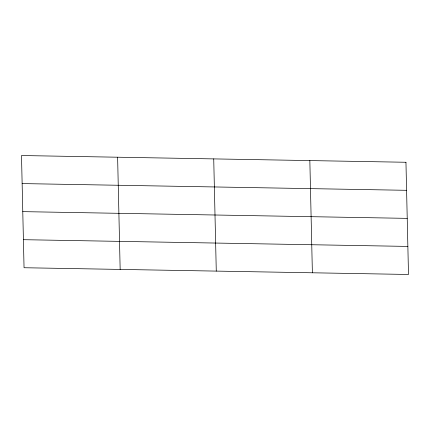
<?xml version="1.0" encoding="UTF-8"?>
<svg xmlns="http://www.w3.org/2000/svg" width="430" height="430" viewBox="0 0 430 430"><rect width="100%" height="100%" fill="white"/><g stroke="black" fill="none" stroke-linecap="round" stroke-linejoin="round"><path stroke-width="0.64" d="M22.134 183.583L406.592 190.313M22.774 211.635L407.226 218.365M23.408 239.687L407.866 246.417M309.842 160.578L312.384 272.787M213.726 158.896L216.274 271.104M117.616 157.213L120.158 269.422M405.952 162.266L21.5 155.531L24.048 267.734L408.5 274.469L405.952 162.266"/></g></svg>
